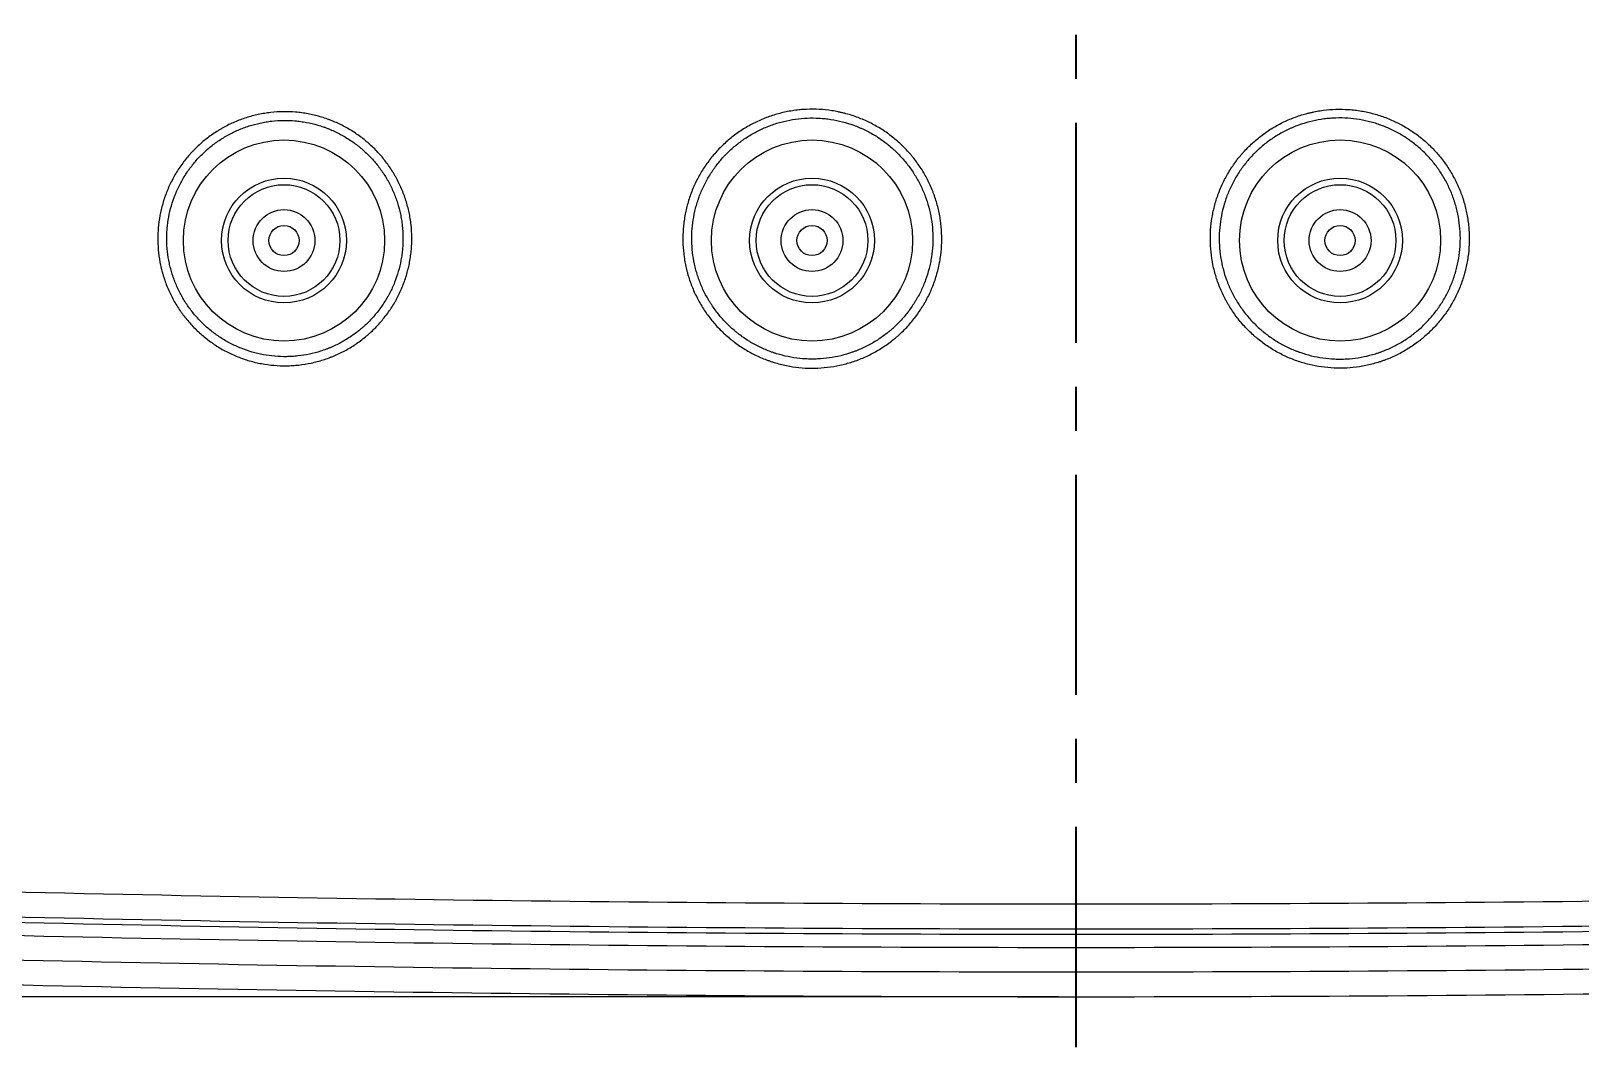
# Model space of a CAD drawing. Extents: x 60870 to 61464, y -29263 to -28843.
# Drawn here: x 61054.9 to 61116.5, y -29211.5 to -29171.1 of the extents above; entities that cross this region are included whole.
import ezdxf

# ---------------------------------------------------------------- set-up
doc = ezdxf.new("R2010")
doc.units = 0
doc.header["$LTSCALE"] = 7
doc.header["$MEASUREMENT"] = 0
doc.linetypes.add('CENTER', pattern=[2, 1.25, -0.25, 0.25, -0.25])
for name, color, linetype in [('08_ALL_FEATURES', 7, 'CONTINUOUS'), ('1', 1, 'CENTER'), ('DIM', 2, 'CONTINUOUS')]:
    doc.layers.add(name, color=color, linetype=linetype)

msp = doc.modelspace()

# ---------------------------------------------------------------- linework, layer by layer
at = {"layer": '08_ALL_FEATURES', "color": 7, "linetype": 'Continuous'}
for centre, radius in [((61064.914, -29179.387), 4), ((61085.913, -29179.387), 4), ((61106.913, -29179.387), 4), ((61064.914, -29179.387), 2.481), ((61064.914, -29179.387), 2.221), ((61085.913, -29179.387), 2.481), ((61085.913, -29179.387), 2.221), ((61106.913, -29179.387), 2.481), ((61106.913, -29179.387), 2.221), ((61064.914, -29179.387), 1.23), ((61085.913, -29179.387), 1.23), ((61106.913, -29179.387), 1.23), ((61064.914, -29179.387), 0.6), ((61085.913, -29179.387), 0.6), ((61106.913, -29179.387), 0.6)]:
    msp.add_circle(centre, radius, dxfattribs=at)
for points, knots in [([(61091.022, -29178.589), (61091.046, -29178.757), (61091.061, -29178.925), (61091.076, -29179.261), (61091.074, -29179.597), (61091.039, -29179.931), (61091.007, -29180.14), (61091, -29180.182), (61090.985, -29180.265), (61090.977, -29180.307), (61090.951, -29180.432), (61090.932, -29180.514), (61090.869, -29180.759), (61090.77, -29181.08), (61090.64, -29181.39), (61090.53, -29181.617), (61090.492, -29181.692), (61090.432, -29181.804), (61090.411, -29181.841), (61090.369, -29181.914), (61090.347, -29181.951), (61090.237, -29182.132), (61090.142, -29182.272), (61089.941, -29182.541), (61089.727, -29182.799), (61089.487, -29183.036), (61089.33, -29183.177), (61089.298, -29183.205), (61089.233, -29183.26), (61089.201, -29183.287), (61089.102, -29183.367), (61089.035, -29183.419), (61088.831, -29183.568), (61088.551, -29183.753), (61088.254, -29183.91), (61088.025, -29184.017), (61087.947, -29184.051), (61087.79, -29184.115), (61087.711, -29184.145), (61087.471, -29184.229), (61087.31, -29184.277), (61086.983, -29184.357), (61086.819, -29184.388), (61086.486, -29184.436), (61086.318, -29184.452), (61086.107, -29184.461), (61086.064, -29184.462), (61085.979, -29184.464), (61085.852, -29184.465), (61085.726, -29184.461), (61085.473, -29184.447), (61085.14, -29184.412), (61084.81, -29184.345), (61084.565, -29184.282), (61084.484, -29184.259), (61084.362, -29184.222), (61084.322, -29184.208), (61084.241, -29184.181), (61084.201, -29184.167), (61084.003, -29184.095), (61083.693, -29183.964), (61083.398, -29183.805), (61083.11, -29183.63), (61082.97, -29183.536), (61082.8, -29183.408), (61082.767, -29183.382), (61082.7, -29183.33), (61082.602, -29183.25), (61082.506, -29183.167), (61082.32, -29182.996), (61082.085, -29182.758), (61081.873, -29182.497), (61081.723, -29182.293), (61081.674, -29182.223), (61081.581, -29182.081), (61081.536, -29182.009), (61081.407, -29181.791), (61081.25, -29181.494), (61081.123, -29181.183), (61081.039, -29180.945), (61081.013, -29180.865), (61080.977, -29180.744), (61080.966, -29180.703), (61080.944, -29180.621), (61080.933, -29180.58), (61080.882, -29180.374), (61080.85, -29180.208), (61080.803, -29179.875), (61080.772, -29179.541), (61080.774, -29179.205), (61080.785, -29178.994), (61080.788, -29178.952), (61080.794, -29178.867), (61080.798, -29178.825), (61080.812, -29178.698), (61080.822, -29178.614), (61080.861, -29178.364), (61080.928, -29178.035), (61081.027, -29177.714), (61081.113, -29177.477), (61081.144, -29177.398), (61081.193, -29177.281), (61081.21, -29177.242), (61081.245, -29177.165), (61081.263, -29177.126), (61081.355, -29176.935), (61081.435, -29176.787), (61081.609, -29176.5), (61081.703, -29176.361), (61081.904, -29176.092), (61082.012, -29175.963), (61082.183, -29175.775), (61082.242, -29175.714), (61082.363, -29175.595), (61082.424, -29175.537), (61082.612, -29175.368), (61082.873, -29175.156), (61083.153, -29174.971), (61083.37, -29174.842), (61083.444, -29174.801), (61083.556, -29174.741), (61083.594, -29174.722), (61083.67, -29174.684), (61083.709, -29174.666), (61083.9, -29174.576), (61084.056, -29174.513), (61084.373, -29174.401), (61084.534, -29174.353), (61084.86, -29174.273), (61085.025, -29174.241), (61085.235, -29174.211), (61085.278, -29174.205), (61085.362, -29174.195), (61085.488, -29174.182), (61085.614, -29174.173), (61085.867, -29174.162), (61086.202, -29174.164), (61086.536, -29174.198), (61086.787, -29174.237), (61086.87, -29174.252), (61086.995, -29174.277), (61087.037, -29174.286), (61087.119, -29174.305), (61087.16, -29174.315), (61087.365, -29174.367), (61087.686, -29174.467), (61087.996, -29174.597), (61088.299, -29174.742), (61088.447, -29174.822), (61088.738, -29174.998), (61088.878, -29175.093), (61089.147, -29175.295), (61089.405, -29175.509), (61089.642, -29175.748), (61089.783, -29175.905), (61089.811, -29175.937), (61089.866, -29176.001), (61089.894, -29176.034), (61089.974, -29176.133), (61090.026, -29176.2), (61090.175, -29176.404), (61090.361, -29176.684), (61090.517, -29176.981), (61090.624, -29177.21), (61090.658, -29177.287), (61090.706, -29177.404), (61090.722, -29177.444), (61090.752, -29177.523), (61090.767, -29177.563), (61090.837, -29177.763), (61090.934, -29178.088), (61090.998, -29178.42), (61091.022, -29178.589)], [0, 0, 0, 0, 0.015625, 0.015625, 0.03125, 0.046875, 0.046875, 0.050781, 0.050781, 0.054687, 0.054687, 0.0625, 0.0625, 0.078125, 0.09375, 0.09375, 0.101562, 0.101562, 0.105469, 0.105469, 0.109375, 0.109375, 0.125, 0.125, 0.140625, 0.15625, 0.15625, 0.160156, 0.160156, 0.164062, 0.164062, 0.171875, 0.171875, 0.1875, 0.203125, 0.203125, 0.210937, 0.210937, 0.21875, 0.21875, 0.234375, 0.234375, 0.25, 0.25, 0.265625, 0.265625, 0.269531, 0.269531, 0.273437, 0.28125, 0.28125, 0.296875, 0.3125, 0.3125, 0.320312, 0.320312, 0.324219, 0.324219, 0.328125, 0.328125, 0.34375, 0.359375, 0.359375, 0.375, 0.375, 0.378906, 0.378906, 0.382812, 0.390625, 0.390625, 0.40625, 0.421875, 0.421875, 0.429687, 0.429687, 0.4375, 0.4375, 0.453125, 0.46875, 0.46875, 0.476562, 0.476562, 0.480469, 0.480469, 0.484375, 0.484375, 0.5, 0.5, 0.515625, 0.53125, 0.53125, 0.535156, 0.535156, 0.539062, 0.539062, 0.546875, 0.546875, 0.5625, 0.578125, 0.578125, 0.585937, 0.585937, 0.589844, 0.589844, 0.59375, 0.59375, 0.609375, 0.609375, 0.625, 0.625, 0.640625, 0.640625, 0.648437, 0.648437, 0.65625, 0.65625, 0.671875, 0.6875, 0.6875, 0.695312, 0.695312, 0.699219, 0.699219, 0.703125, 0.703125, 0.71875, 0.71875, 0.734375, 0.734375, 0.75, 0.75, 0.753906, 0.753906, 0.757812, 0.765625, 0.765625, 0.78125, 0.796875, 0.796875, 0.804687, 0.804687, 0.808594, 0.808594, 0.8125, 0.8125, 0.828125, 0.84375, 0.84375, 0.859375, 0.859375, 0.875, 0.875, 0.890625, 0.90625, 0.90625, 0.910156, 0.910156, 0.914062, 0.914062, 0.921875, 0.921875, 0.9375, 0.953125, 0.953125, 0.960937, 0.960937, 0.964844, 0.964844, 0.96875, 0.96875, 0.984375, 1, 1, 1, 1]), ([(61101.804, -29178.589), (61101.78, -29178.757), (61101.765, -29178.925), (61101.751, -29179.261), (61101.753, -29179.597), (61101.787, -29179.931), (61101.819, -29180.14), (61101.826, -29180.182), (61101.841, -29180.265), (61101.849, -29180.307), (61101.875, -29180.432), (61101.894, -29180.514), (61101.957, -29180.759), (61102.057, -29181.08), (61102.187, -29181.39), (61102.296, -29181.617), (61102.334, -29181.692), (61102.395, -29181.804), (61102.415, -29181.841), (61102.457, -29181.914), (61102.479, -29181.951), (61102.589, -29182.132), (61102.684, -29182.272), (61102.885, -29182.541), (61103.1, -29182.799), (61103.339, -29183.036), (61103.496, -29183.177), (61103.528, -29183.205), (61103.593, -29183.26), (61103.626, -29183.287), (61103.724, -29183.367), (61103.791, -29183.419), (61103.995, -29183.568), (61104.276, -29183.753), (61104.573, -29183.91), (61104.802, -29184.017), (61104.879, -29184.051), (61105.036, -29184.115), (61105.115, -29184.145), (61105.355, -29184.229), (61105.517, -29184.277), (61105.843, -29184.357), (61106.007, -29184.388), (61106.34, -29184.436), (61106.508, -29184.452), (61106.72, -29184.461), (61106.762, -29184.462), (61106.847, -29184.464), (61106.974, -29184.465), (61107.101, -29184.461), (61107.353, -29184.447), (61107.687, -29184.412), (61108.016, -29184.345), (61108.261, -29184.282), (61108.342, -29184.259), (61108.464, -29184.222), (61108.504, -29184.208), (61108.585, -29184.181), (61108.625, -29184.167), (61108.824, -29184.095), (61109.134, -29183.964), (61109.429, -29183.805), (61109.716, -29183.63), (61109.856, -29183.536), (61110.026, -29183.408), (61110.059, -29183.382), (61110.126, -29183.33), (61110.225, -29183.25), (61110.32, -29183.167), (61110.506, -29182.996), (61110.742, -29182.758), (61110.954, -29182.497), (61111.104, -29182.293), (61111.152, -29182.223), (61111.246, -29182.081), (61111.291, -29182.009), (61111.42, -29181.791), (61111.576, -29181.494), (61111.703, -29181.183), (61111.787, -29180.945), (61111.813, -29180.865), (61111.849, -29180.744), (61111.861, -29180.703), (61111.883, -29180.621), (61111.893, -29180.58), (61111.944, -29180.374), (61111.976, -29180.208), (61112.023, -29179.875), (61112.054, -29179.541), (61112.053, -29179.205), (61112.041, -29178.994), (61112.038, -29178.952), (61112.032, -29178.867), (61112.028, -29178.825), (61112.015, -29178.698), (61112.004, -29178.614), (61111.965, -29178.364), (61111.898, -29178.035), (61111.799, -29177.714), (61111.713, -29177.477), (61111.682, -29177.398), (61111.633, -29177.281), (61111.616, -29177.242), (61111.581, -29177.165), (61111.563, -29177.126), (61111.472, -29176.935), (61111.391, -29176.787), (61111.217, -29176.5), (61111.123, -29176.361), (61110.922, -29176.092), (61110.815, -29175.963), (61110.643, -29175.775), (61110.584, -29175.714), (61110.464, -29175.595), (61110.402, -29175.537), (61110.214, -29175.368), (61109.953, -29175.156), (61109.673, -29174.971), (61109.456, -29174.842), (61109.382, -29174.801), (61109.27, -29174.741), (61109.232, -29174.722), (61109.156, -29174.684), (61109.118, -29174.666), (61108.926, -29174.576), (61108.77, -29174.513), (61108.453, -29174.401), (61108.293, -29174.353), (61107.966, -29174.273), (61107.801, -29174.241), (61107.591, -29174.211), (61107.549, -29174.205), (61107.464, -29174.195), (61107.338, -29174.182), (61107.212, -29174.173), (61106.96, -29174.162), (61106.624, -29174.164), (61106.29, -29174.198), (61106.04, -29174.237), (61105.956, -29174.252), (61105.831, -29174.277), (61105.79, -29174.286), (61105.707, -29174.305), (61105.666, -29174.315), (61105.461, -29174.367), (61105.14, -29174.467), (61104.831, -29174.597), (61104.527, -29174.742), (61104.379, -29174.822), (61104.088, -29174.998), (61103.948, -29175.093), (61103.679, -29175.295), (61103.421, -29175.509), (61103.184, -29175.748), (61103.043, -29175.905), (61103.015, -29175.937), (61102.96, -29176.001), (61102.933, -29176.034), (61102.852, -29176.133), (61102.801, -29176.2), (61102.651, -29176.404), (61102.466, -29176.684), (61102.309, -29176.981), (61102.202, -29177.21), (61102.168, -29177.287), (61102.12, -29177.404), (61102.104, -29177.444), (61102.074, -29177.523), (61102.06, -29177.563), (61101.989, -29177.763), (61101.893, -29178.088), (61101.828, -29178.42), (61101.804, -29178.589)], [0, 0, 0, 0, 0.015625, 0.015625, 0.03125, 0.046875, 0.046875, 0.050781, 0.050781, 0.054688, 0.054688, 0.0625, 0.0625, 0.078125, 0.09375, 0.09375, 0.101563, 0.101563, 0.105469, 0.105469, 0.109375, 0.109375, 0.125, 0.125, 0.140625, 0.15625, 0.15625, 0.160156, 0.160156, 0.164063, 0.164063, 0.171875, 0.171875, 0.1875, 0.203125, 0.203125, 0.210938, 0.210938, 0.21875, 0.21875, 0.234375, 0.234375, 0.25, 0.25, 0.265625, 0.265625, 0.269531, 0.269531, 0.273438, 0.28125, 0.28125, 0.296875, 0.3125, 0.3125, 0.320313, 0.320313, 0.324219, 0.324219, 0.328125, 0.328125, 0.34375, 0.359375, 0.359375, 0.375, 0.375, 0.378906, 0.378906, 0.382813, 0.390625, 0.390625, 0.40625, 0.421875, 0.421875, 0.429688, 0.429688, 0.4375, 0.4375, 0.453125, 0.46875, 0.46875, 0.476563, 0.476563, 0.480469, 0.480469, 0.484375, 0.484375, 0.5, 0.5, 0.515625, 0.53125, 0.53125, 0.535156, 0.535156, 0.539063, 0.539063, 0.546875, 0.546875, 0.5625, 0.578125, 0.578125, 0.585938, 0.585938, 0.589844, 0.589844, 0.59375, 0.59375, 0.609375, 0.609375, 0.625, 0.625, 0.640625, 0.640625, 0.648438, 0.648438, 0.65625, 0.65625, 0.671875, 0.6875, 0.6875, 0.695313, 0.695313, 0.699219, 0.699219, 0.703125, 0.703125, 0.71875, 0.71875, 0.734375, 0.734375, 0.75, 0.75, 0.753906, 0.753906, 0.757813, 0.765625, 0.765625, 0.78125, 0.796875, 0.796875, 0.804688, 0.804688, 0.808594, 0.808594, 0.8125, 0.8125, 0.828125, 0.84375, 0.84375, 0.859375, 0.859375, 0.875, 0.875, 0.890625, 0.90625, 0.90625, 0.910156, 0.910156, 0.914063, 0.914063, 0.921875, 0.921875, 0.9375, 0.953125, 0.953125, 0.960938, 0.960938, 0.964844, 0.964844, 0.96875, 0.96875, 0.984375, 1, 1, 1, 1]), ([(61063.542, -29184.169), (61063.382, -29184.123), (61063.225, -29184.069), (61062.918, -29183.946), (61062.619, -29183.809), (61062.333, -29183.643), (61062.159, -29183.53), (61062.125, -29183.507), (61062.056, -29183.46), (61062.022, -29183.436), (61061.921, -29183.363), (61061.855, -29183.313), (61061.661, -29183.158), (61061.414, -29182.939), (61061.19, -29182.698), (61061.03, -29182.509), (61060.952, -29182.412), (61060.878, -29182.312), (61060.829, -29182.244), (61060.805, -29182.21), (61060.687, -29182.039), (61060.601, -29181.898), (61060.442, -29181.61), (61060.37, -29181.462), (61060.239, -29181.159), (61060.182, -29181.004), (61060.119, -29180.806), (61060.107, -29180.766), (61060.083, -29180.686), (61060.05, -29180.566), (61060.021, -29180.445), (61059.97, -29180.203), (61059.918, -29179.878), (61059.897, -29179.549), (61059.894, -29179.301), (61059.895, -29179.218), (61059.899, -29179.093), (61059.901, -29179.052), (61059.906, -29178.968), (61059.909, -29178.927), (61059.927, -29178.72), (61059.971, -29178.393), (61060.047, -29178.073), (61060.138, -29177.756), (61060.192, -29177.6), (61060.269, -29177.406), (61060.285, -29177.368), (61060.318, -29177.291), (61060.368, -29177.177), (61060.422, -29177.066), (61060.536, -29176.846), (61060.702, -29176.562), (61060.895, -29176.294), (61061.049, -29176.1), (61061.103, -29176.036), (61061.186, -29175.942), (61061.214, -29175.912), (61061.27, -29175.851), (61061.299, -29175.821), (61061.443, -29175.672), (61061.685, -29175.448), (61061.946, -29175.248), (61062.15, -29175.108), (61062.254, -29175.04), (61062.361, -29174.976), (61062.432, -29174.934), (61062.469, -29174.913), (61062.651, -29174.812), (61062.8, -29174.74), (61063.103, -29174.609), (61063.411, -29174.494), (61063.73, -29174.41), (61063.933, -29174.367), (61063.974, -29174.358), (61064.055, -29174.343), (61064.097, -29174.336), (61064.22, -29174.316), (61064.302, -29174.305), (61064.549, -29174.277), (61064.879, -29174.256), (61065.209, -29174.268), (61065.457, -29174.289), (61065.54, -29174.298), (61065.705, -29174.321), (61065.787, -29174.334), (61066.032, -29174.379), (61066.193, -29174.417), (61066.432, -29174.487), (61066.511, -29174.512), (61066.629, -29174.552), (61066.668, -29174.566), (61066.746, -29174.595), (61066.785, -29174.61), (61066.978, -29174.688), (61067.129, -29174.757), (61067.421, -29174.909), (61067.705, -29175.075), (61067.973, -29175.268), (61068.135, -29175.398), (61068.167, -29175.424), (61068.231, -29175.477), (61068.262, -29175.505), (61068.356, -29175.588), (61068.417, -29175.644), (61068.594, -29175.818), (61068.818, -29176.059), (61069.018, -29176.321), (61069.158, -29176.525), (61069.225, -29176.629), (61069.29, -29176.736), (61069.331, -29176.808), (61069.352, -29176.845), (61069.452, -29177.027), (61069.525, -29177.176), (61069.654, -29177.479), (61069.712, -29177.633), (61069.811, -29177.947), (61069.853, -29178.106), (61069.896, -29178.31), (61069.904, -29178.35), (61069.92, -29178.432), (61069.927, -29178.473), (61069.946, -29178.597), (61069.958, -29178.679), (61069.985, -29178.925), (61070.005, -29179.254), (61069.993, -29179.583), (61069.972, -29179.83), (61069.962, -29179.912), (61069.946, -29180.036), (61069.94, -29180.077), (61069.926, -29180.159), (61069.919, -29180.2), (61069.881, -29180.405), (61069.843, -29180.565), (61069.751, -29180.881), (61069.698, -29181.037), (61069.575, -29181.343), (61069.507, -29181.493), (61069.411, -29181.678), (61069.391, -29181.715), (61069.351, -29181.788), (61069.29, -29181.896), (61069.224, -29182.002), (61069.089, -29182.21), (61068.896, -29182.476), (61068.678, -29182.723), (61068.505, -29182.901), (61068.446, -29182.959), (61068.354, -29183.044), (61068.323, -29183.072), (61068.261, -29183.127), (61068.23, -29183.154), (61068.071, -29183.288), (61067.808, -29183.488), (61067.528, -29183.66), (61067.239, -29183.82), (61067.091, -29183.892), (61066.899, -29183.975), (61066.861, -29183.991), (61066.783, -29184.022), (61066.667, -29184.066), (61066.55, -29184.107), (61066.314, -29184.181), (61065.996, -29184.265), (61065.67, -29184.318), (61065.465, -29184.341), (61065.423, -29184.345), (61065.34, -29184.352), (61065.299, -29184.356), (61065.174, -29184.363), (61065.091, -29184.366), (61064.843, -29184.369), (61064.513, -29184.357), (61064.188, -29184.313), (61063.863, -29184.253), (61063.702, -29184.215), (61063.542, -29184.169)], [0, 0, 0, 0, 0.015625, 0.015625, 0.03125, 0.046875, 0.046875, 0.050781, 0.050781, 0.054688, 0.054688, 0.0625, 0.0625, 0.078125, 0.09375, 0.09375, 0.101563, 0.105469, 0.105469, 0.109375, 0.109375, 0.125, 0.125, 0.140625, 0.140625, 0.15625, 0.15625, 0.160156, 0.160156, 0.164063, 0.171875, 0.171875, 0.1875, 0.203125, 0.203125, 0.210938, 0.210938, 0.214844, 0.214844, 0.21875, 0.21875, 0.234375, 0.25, 0.25, 0.265625, 0.265625, 0.269531, 0.269531, 0.273438, 0.28125, 0.28125, 0.296875, 0.3125, 0.3125, 0.320313, 0.320313, 0.324219, 0.324219, 0.328125, 0.328125, 0.34375, 0.359375, 0.359375, 0.367188, 0.371094, 0.371094, 0.375, 0.375, 0.390625, 0.390625, 0.40625, 0.421875, 0.421875, 0.425781, 0.425781, 0.429688, 0.429688, 0.4375, 0.4375, 0.453125, 0.46875, 0.46875, 0.476563, 0.476563, 0.484375, 0.484375, 0.5, 0.5, 0.507813, 0.507813, 0.511719, 0.511719, 0.515625, 0.515625, 0.53125, 0.53125, 0.546875, 0.5625, 0.5625, 0.566406, 0.566406, 0.570313, 0.570313, 0.578125, 0.578125, 0.59375, 0.609375, 0.609375, 0.617188, 0.621094, 0.621094, 0.625, 0.625, 0.640625, 0.640625, 0.65625, 0.65625, 0.671875, 0.671875, 0.675781, 0.675781, 0.679688, 0.679688, 0.6875, 0.6875, 0.703125, 0.71875, 0.71875, 0.726563, 0.726563, 0.730469, 0.730469, 0.734375, 0.734375, 0.75, 0.75, 0.765625, 0.765625, 0.78125, 0.78125, 0.785156, 0.785156, 0.789063, 0.796875, 0.796875, 0.8125, 0.828125, 0.828125, 0.835938, 0.835938, 0.839844, 0.839844, 0.84375, 0.84375, 0.859375, 0.875, 0.875, 0.890625, 0.890625, 0.894531, 0.894531, 0.898438, 0.90625, 0.90625, 0.921875, 0.9375, 0.9375, 0.941406, 0.941406, 0.945313, 0.945313, 0.953125, 0.953125, 0.96875, 0.984375, 0.984375, 1, 1, 1, 1]), ([(61063.643, -29183.821), (61063.68, -29183.832), (61063.718, -29183.842), (61063.792, -29183.862), (61063.905, -29183.89), (61064.018, -29183.913), (61064.244, -29183.955), (61064.547, -29183.996), (61064.854, -29184.007), (61065.085, -29184.005), (61065.162, -29184.002), (61065.278, -29183.994), (61065.317, -29183.992), (61065.394, -29183.985), (61065.432, -29183.981), (61065.624, -29183.96), (61065.926, -29183.911), (61066.222, -29183.833), (61066.442, -29183.763), (61066.514, -29183.738), (61066.623, -29183.698), (61066.659, -29183.684), (61066.73, -29183.655), (61066.766, -29183.64), (61066.944, -29183.564), (61067.083, -29183.496), (61067.351, -29183.348), (61067.611, -29183.187), (61067.856, -29183.002), (61068.003, -29182.877), (61068.032, -29182.852), (61068.09, -29182.801), (61068.119, -29182.775), (61068.204, -29182.696), (61068.259, -29182.642), (61068.42, -29182.476), (61068.623, -29182.247), (61068.803, -29181.999), (61068.928, -29181.806), (61068.989, -29181.707), (61069.046, -29181.607), (61069.083, -29181.539), (61069.102, -29181.504), (61069.191, -29181.333), (61069.254, -29181.193), (61069.368, -29180.908), (61069.418, -29180.764), (61069.503, -29180.47), (61069.539, -29180.32), (61069.574, -29180.13), (61069.581, -29180.092), (61069.593, -29180.016), (61069.599, -29179.977), (61069.614, -29179.863), (61069.623, -29179.786), (61069.642, -29179.556), (61069.654, -29179.25), (61069.635, -29178.945), (61069.61, -29178.716), (61069.599, -29178.639), (61069.581, -29178.525), (61069.574, -29178.486), (61069.56, -29178.41), (61069.553, -29178.372), (61069.513, -29178.183), (61069.473, -29178.035), (61069.381, -29177.743), (61069.328, -29177.6), (61069.207, -29177.318), (61069.14, -29177.18), (61069.047, -29177.01), (61069.028, -29176.976), (61068.989, -29176.909), (61068.929, -29176.81), (61068.866, -29176.713), (61068.736, -29176.523), (61068.55, -29176.28), (61068.342, -29176.055), (61068.177, -29175.894), (61068.12, -29175.841), (61068.033, -29175.764), (61068.004, -29175.739), (61067.945, -29175.689), (61067.915, -29175.664), (61067.764, -29175.544), (61067.516, -29175.364), (61067.251, -29175.21), (61066.979, -29175.069), (61066.839, -29175.004), (61066.659, -29174.932), (61066.623, -29174.918), (61066.551, -29174.891), (61066.441, -29174.852), (61066.331, -29174.817), (61066.109, -29174.753), (61065.959, -29174.718), (61065.732, -29174.675), (61065.655, -29174.663), (61065.502, -29174.642), (61065.425, -29174.634), (61065.194, -29174.614), (61064.887, -29174.603), (61064.581, -29174.622), (61064.351, -29174.648), (61064.275, -29174.658), (61064.16, -29174.677), (61064.122, -29174.684), (61064.046, -29174.698), (61064.008, -29174.706), (61063.819, -29174.746), (61063.522, -29174.825), (61063.236, -29174.931), (61062.954, -29175.053), (61062.816, -29175.12), (61062.646, -29175.214), (61062.612, -29175.233), (61062.546, -29175.272), (61062.446, -29175.332), (61062.35, -29175.395), (61062.16, -29175.525), (61061.917, -29175.711), (61061.693, -29175.919), (61061.531, -29176.085), (61061.479, -29176.142), (61061.376, -29176.258), (61061.326, -29176.317), (61061.182, -29176.498), (61061.003, -29176.746), (61060.849, -29177.011), (61060.743, -29177.215), (61060.693, -29177.319), (61060.646, -29177.425), (61060.615, -29177.496), (61060.601, -29177.532), (61060.529, -29177.712), (61060.479, -29177.857), (61060.394, -29178.152), (61060.323, -29178.449), (61060.282, -29178.754), (61060.266, -29178.946), (61060.263, -29178.984), (61060.258, -29179.062), (61060.256, -29179.1), (61060.252, -29179.216), (61060.251, -29179.293), (61060.254, -29179.524), (61060.273, -29179.83), (61060.322, -29180.132), (61060.37, -29180.358), (61060.388, -29180.432), (61060.417, -29180.544), (61060.427, -29180.582), (61060.449, -29180.656), (61060.46, -29180.693), (61060.519, -29180.878), (61060.573, -29181.022), (61060.693, -29181.303), (61060.761, -29181.44), (61060.908, -29181.709), (61060.989, -29181.84), (61061.12, -29182.031), (61061.166, -29182.094), (61061.259, -29182.217), (61061.307, -29182.277), (61061.456, -29182.453), (61061.665, -29182.677), (61061.894, -29182.88), (61062.074, -29183.024), (61062.135, -29183.071), (61062.23, -29183.139), (61062.261, -29183.161), (61062.325, -29183.205), (61062.357, -29183.227), (61062.519, -29183.332), (61062.785, -29183.486), (61063.063, -29183.614), (61063.348, -29183.727), (61063.494, -29183.778), (61063.643, -29183.821)], [0, 0, 0, 0, 0.003906, 0.003906, 0.007813, 0.015625, 0.015625, 0.03125, 0.046875, 0.046875, 0.054688, 0.054688, 0.058594, 0.058594, 0.0625, 0.0625, 0.078125, 0.09375, 0.09375, 0.101563, 0.101563, 0.105469, 0.105469, 0.109375, 0.109375, 0.125, 0.125, 0.140625, 0.15625, 0.15625, 0.160156, 0.160156, 0.164063, 0.164063, 0.171875, 0.171875, 0.1875, 0.203125, 0.203125, 0.210938, 0.214844, 0.214844, 0.21875, 0.21875, 0.234375, 0.234375, 0.25, 0.25, 0.265625, 0.265625, 0.269531, 0.269531, 0.273438, 0.273438, 0.28125, 0.28125, 0.296875, 0.3125, 0.3125, 0.320313, 0.320313, 0.324219, 0.324219, 0.328125, 0.328125, 0.34375, 0.34375, 0.359375, 0.359375, 0.375, 0.375, 0.378906, 0.378906, 0.382813, 0.390625, 0.390625, 0.40625, 0.421875, 0.421875, 0.429688, 0.429688, 0.433594, 0.433594, 0.4375, 0.4375, 0.453125, 0.46875, 0.46875, 0.484375, 0.484375, 0.488281, 0.488281, 0.492188, 0.5, 0.5, 0.515625, 0.515625, 0.523438, 0.523438, 0.53125, 0.53125, 0.546875, 0.5625, 0.5625, 0.570313, 0.570313, 0.574219, 0.574219, 0.578125, 0.578125, 0.59375, 0.609375, 0.609375, 0.625, 0.625, 0.628906, 0.628906, 0.632813, 0.640625, 0.640625, 0.65625, 0.671875, 0.671875, 0.679688, 0.679688, 0.6875, 0.6875, 0.703125, 0.71875, 0.71875, 0.726563, 0.730469, 0.730469, 0.734375, 0.734375, 0.75, 0.75, 0.765625, 0.78125, 0.78125, 0.785156, 0.785156, 0.789063, 0.789063, 0.796875, 0.796875, 0.8125, 0.828125, 0.828125, 0.835938, 0.835938, 0.839844, 0.839844, 0.84375, 0.84375, 0.859375, 0.859375, 0.875, 0.875, 0.890625, 0.890625, 0.898438, 0.898438, 0.90625, 0.90625, 0.921875, 0.9375, 0.9375, 0.945313, 0.945313, 0.949219, 0.949219, 0.953125, 0.953125, 0.96875, 0.984375, 0.984375, 1, 1, 1, 1]), ([(61090.673, -29178.636), (61090.651, -29178.479), (61090.621, -29178.325), (61090.547, -29178.021), (61090.459, -29177.721), (61090.341, -29177.431), (61090.258, -29177.252), (61090.241, -29177.217), (61090.206, -29177.146), (61090.188, -29177.11), (61090.133, -29177.005), (61090.095, -29176.937), (61089.975, -29176.734), (61089.803, -29176.473), (61089.606, -29176.229), (61089.45, -29176.054), (61089.369, -29175.968), (61089.285, -29175.885), (61089.228, -29175.83), (61089.199, -29175.803), (61089.054, -29175.669), (61088.933, -29175.569), (61088.684, -29175.381), (61088.425, -29175.205), (61088.15, -29175.055), (61087.972, -29174.97), (61087.936, -29174.953), (61087.864, -29174.92), (61087.828, -29174.904), (61087.719, -29174.858), (61087.646, -29174.83), (61087.425, -29174.749), (61087.126, -29174.656), (61086.82, -29174.593), (61086.587, -29174.556), (61086.509, -29174.546), (61086.392, -29174.534), (61086.352, -29174.53), (61086.273, -29174.524), (61086.234, -29174.521), (61086.037, -29174.51), (61085.88, -29174.509), (61085.568, -29174.522), (61085.413, -29174.536), (61085.103, -29174.58), (61084.949, -29174.609), (61084.757, -29174.656), (61084.718, -29174.665), (61084.642, -29174.686), (61084.528, -29174.718), (61084.416, -29174.754), (61084.194, -29174.832), (61083.905, -29174.949), (61083.627, -29175.095), (61083.424, -29175.214), (61083.358, -29175.256), (61083.258, -29175.321), (61083.226, -29175.343), (61083.161, -29175.388), (61083, -29175.503), (61082.726, -29175.724), (61082.504, -29175.944), (61082.292, -29176.174), (61082.191, -29176.295), (61082.072, -29176.453), (61082.049, -29176.484), (61082.003, -29176.549), (61081.935, -29176.646), (61081.871, -29176.745), (61081.749, -29176.945), (61081.6, -29177.219), (61081.478, -29177.508), (61081.41, -29177.692), (61081.397, -29177.73), (61081.372, -29177.804), (61081.359, -29177.842), (61081.324, -29177.955), (61081.303, -29178.031), (61081.244, -29178.259), (61081.18, -29178.566), (61081.147, -29178.876), (61081.134, -29179.111), (61081.131, -29179.189), (61081.13, -29179.308), (61081.13, -29179.347), (61081.132, -29179.426), (61081.133, -29179.466), (61081.141, -29179.663), (61081.17, -29179.977), (61081.229, -29180.286), (61081.285, -29180.515), (61081.305, -29180.592), (61081.35, -29180.743), (61081.374, -29180.818), (61081.452, -29181.041), (61081.57, -29181.332), (61081.716, -29181.61), (61081.817, -29181.779), (61081.837, -29181.813), (61081.879, -29181.88), (61081.9, -29181.913), (61081.966, -29182.012), (61082.011, -29182.077), (61082.15, -29182.267), (61082.347, -29182.51), (61082.566, -29182.733), (61082.739, -29182.892), (61082.828, -29182.969), (61082.92, -29183.044), (61082.982, -29183.093), (61083.013, -29183.117), (61083.171, -29183.236), (61083.301, -29183.324), (61083.569, -29183.486), (61083.843, -29183.635), (61084.132, -29183.757), (61084.317, -29183.825), (61084.354, -29183.838), (61084.429, -29183.863), (61084.467, -29183.875), (61084.58, -29183.91), (61084.656, -29183.932), (61084.884, -29183.99), (61085.19, -29184.053), (61085.501, -29184.086), (61085.736, -29184.099), (61085.815, -29184.101), (61085.933, -29184.102), (61085.972, -29184.102), (61086.052, -29184.101), (61086.091, -29184.099), (61086.288, -29184.091), (61086.444, -29184.076), (61086.754, -29184.033), (61086.907, -29184.003), (61087.211, -29183.929), (61087.362, -29183.885), (61087.548, -29183.819), (61087.585, -29183.806), (61087.659, -29183.778), (61087.769, -29183.734), (61087.877, -29183.687), (61088.091, -29183.588), (61088.367, -29183.442), (61088.628, -29183.27), (61088.819, -29183.131), (61088.881, -29183.083), (61088.973, -29183.009), (61089.004, -29182.984), (61089.064, -29182.932), (61089.094, -29182.906), (61089.24, -29182.775), (61089.463, -29182.555), (61089.663, -29182.315), (61089.851, -29182.065), (61089.939, -29181.935), (61090.042, -29181.766), (61090.062, -29181.732), (61090.102, -29181.663), (61090.159, -29181.56), (61090.213, -29181.455), (61090.315, -29181.243), (61090.436, -29180.956), (61090.529, -29180.657), (61090.588, -29180.428), (61090.606, -29180.352), (61090.638, -29180.196), (61090.652, -29180.119), (61090.688, -29179.886), (61090.72, -29179.574), (61090.723, -29179.262), (61090.71, -29178.95), (61090.695, -29178.793), (61090.673, -29178.636)], [0, 0, 0, 0, 0.015625, 0.015625, 0.03125, 0.046875, 0.046875, 0.050781, 0.050781, 0.054687, 0.054687, 0.0625, 0.0625, 0.078125, 0.09375, 0.09375, 0.101563, 0.105469, 0.105469, 0.109375, 0.109375, 0.125, 0.125, 0.140625, 0.15625, 0.15625, 0.160156, 0.160156, 0.164063, 0.164063, 0.171875, 0.171875, 0.1875, 0.203125, 0.203125, 0.210938, 0.210938, 0.214844, 0.214844, 0.21875, 0.21875, 0.234375, 0.234375, 0.25, 0.25, 0.265625, 0.265625, 0.269531, 0.269531, 0.273438, 0.28125, 0.28125, 0.296875, 0.3125, 0.3125, 0.320313, 0.320313, 0.324219, 0.324219, 0.328125, 0.34375, 0.359375, 0.359375, 0.375, 0.375, 0.378906, 0.378906, 0.382813, 0.390625, 0.390625, 0.40625, 0.421875, 0.421875, 0.425781, 0.425781, 0.429688, 0.429688, 0.4375, 0.4375, 0.453125, 0.46875, 0.46875, 0.476563, 0.476563, 0.480469, 0.480469, 0.484375, 0.484375, 0.5, 0.515625, 0.515625, 0.523438, 0.523438, 0.53125, 0.53125, 0.546875, 0.5625, 0.5625, 0.566406, 0.566406, 0.570313, 0.570313, 0.578125, 0.578125, 0.59375, 0.609375, 0.609375, 0.617188, 0.621094, 0.621094, 0.625, 0.625, 0.640625, 0.640625, 0.65625, 0.671875, 0.671875, 0.675781, 0.675781, 0.679688, 0.679688, 0.6875, 0.6875, 0.703125, 0.71875, 0.71875, 0.726563, 0.726563, 0.730469, 0.730469, 0.734375, 0.734375, 0.75, 0.75, 0.765625, 0.765625, 0.78125, 0.78125, 0.785156, 0.785156, 0.789063, 0.796875, 0.796875, 0.8125, 0.828125, 0.828125, 0.835938, 0.835938, 0.839844, 0.839844, 0.84375, 0.84375, 0.859375, 0.875, 0.875, 0.890625, 0.890625, 0.894531, 0.894531, 0.898438, 0.90625, 0.90625, 0.921875, 0.9375, 0.9375, 0.945313, 0.945313, 0.953125, 0.953125, 0.96875, 0.984375, 0.984375, 1, 1, 1, 1]), ([(61102.153, -29178.636), (61102.175, -29178.479), (61102.205, -29178.325), (61102.279, -29178.021), (61102.367, -29177.721), (61102.485, -29177.431), (61102.568, -29177.252), (61102.585, -29177.217), (61102.62, -29177.146), (61102.638, -29177.11), (61102.693, -29177.005), (61102.732, -29176.937), (61102.851, -29176.734), (61103.023, -29176.473), (61103.22, -29176.229), (61103.376, -29176.054), (61103.457, -29175.968), (61103.541, -29175.885), (61103.598, -29175.83), (61103.627, -29175.803), (61103.772, -29175.669), (61103.893, -29175.569), (61104.143, -29175.381), (61104.401, -29175.205), (61104.676, -29175.055), (61104.854, -29174.97), (61104.89, -29174.953), (61104.962, -29174.92), (61104.998, -29174.904), (61105.107, -29174.858), (61105.181, -29174.83), (61105.402, -29174.749), (61105.7, -29174.656), (61106.006, -29174.593), (61106.239, -29174.556), (61106.317, -29174.546), (61106.435, -29174.534), (61106.474, -29174.53), (61106.553, -29174.524), (61106.592, -29174.521), (61106.789, -29174.51), (61106.946, -29174.509), (61107.258, -29174.522), (61107.414, -29174.536), (61107.723, -29174.58), (61107.878, -29174.609), (61108.07, -29174.656), (61108.108, -29174.665), (61108.184, -29174.686), (61108.298, -29174.718), (61108.41, -29174.754), (61108.632, -29174.832), (61108.922, -29174.949), (61109.199, -29175.095), (61109.402, -29175.214), (61109.469, -29175.256), (61109.568, -29175.321), (61109.601, -29175.343), (61109.666, -29175.388), (61109.826, -29175.503), (61110.1, -29175.724), (61110.323, -29175.944), (61110.535, -29176.174), (61110.635, -29176.295), (61110.754, -29176.453), (61110.778, -29176.484), (61110.824, -29176.549), (61110.891, -29176.646), (61110.955, -29176.745), (61111.077, -29176.945), (61111.226, -29177.219), (61111.348, -29177.508), (61111.416, -29177.692), (61111.429, -29177.73), (61111.455, -29177.804), (61111.467, -29177.842), (61111.502, -29177.955), (61111.524, -29178.031), (61111.583, -29178.259), (61111.646, -29178.566), (61111.679, -29178.876), (61111.692, -29179.111), (61111.695, -29179.189), (61111.696, -29179.308), (61111.696, -29179.347), (61111.694, -29179.426), (61111.693, -29179.466), (61111.685, -29179.663), (61111.657, -29179.977), (61111.598, -29180.286), (61111.542, -29180.515), (61111.521, -29180.592), (61111.476, -29180.743), (61111.452, -29180.818), (61111.374, -29181.041), (61111.256, -29181.332), (61111.11, -29181.61), (61111.01, -29181.779), (61110.989, -29181.813), (61110.947, -29181.88), (61110.926, -29181.913), (61110.861, -29182.012), (61110.816, -29182.077), (61110.676, -29182.267), (61110.479, -29182.51), (61110.26, -29182.733), (61110.087, -29182.892), (61109.998, -29182.969), (61109.906, -29183.044), (61109.844, -29183.093), (61109.813, -29183.117), (61109.655, -29183.236), (61109.525, -29183.324), (61109.257, -29183.486), (61108.983, -29183.635), (61108.694, -29183.757), (61108.509, -29183.825), (61108.472, -29183.838), (61108.397, -29183.863), (61108.359, -29183.875), (61108.246, -29183.91), (61108.17, -29183.932), (61107.942, -29183.99), (61107.636, -29184.053), (61107.325, -29184.086), (61107.09, -29184.099), (61107.012, -29184.101), (61106.893, -29184.102), (61106.854, -29184.102), (61106.775, -29184.101), (61106.735, -29184.099), (61106.538, -29184.091), (61106.382, -29184.076), (61106.072, -29184.033), (61105.919, -29184.003), (61105.615, -29183.929), (61105.465, -29183.885), (61105.278, -29183.819), (61105.241, -29183.806), (61105.167, -29183.778), (61105.057, -29183.734), (61104.949, -29183.687), (61104.736, -29183.588), (61104.459, -29183.442), (61104.198, -29183.27), (61104.008, -29183.131), (61103.945, -29183.083), (61103.853, -29183.009), (61103.823, -29182.984), (61103.762, -29182.932), (61103.733, -29182.906), (61103.586, -29182.775), (61103.363, -29182.555), (61103.163, -29182.315), (61102.975, -29182.065), (61102.887, -29181.935), (61102.784, -29181.766), (61102.764, -29181.732), (61102.725, -29181.663), (61102.667, -29181.56), (61102.613, -29181.455), (61102.512, -29181.243), (61102.39, -29180.956), (61102.297, -29180.657), (61102.238, -29180.428), (61102.22, -29180.352), (61102.189, -29180.196), (61102.175, -29180.119), (61102.138, -29179.886), (61102.106, -29179.574), (61102.104, -29179.262), (61102.117, -29178.95), (61102.131, -29178.793), (61102.153, -29178.636)], [0, 0, 0, 0, 0.015625, 0.015625, 0.03125, 0.046875, 0.046875, 0.050781, 0.050781, 0.054688, 0.054688, 0.0625, 0.0625, 0.078125, 0.09375, 0.09375, 0.101563, 0.105469, 0.105469, 0.109375, 0.109375, 0.125, 0.125, 0.140625, 0.15625, 0.15625, 0.160156, 0.160156, 0.164063, 0.164063, 0.171875, 0.171875, 0.1875, 0.203125, 0.203125, 0.210938, 0.210938, 0.214844, 0.214844, 0.21875, 0.21875, 0.234375, 0.234375, 0.25, 0.25, 0.265625, 0.265625, 0.269531, 0.269531, 0.273438, 0.28125, 0.28125, 0.296875, 0.3125, 0.3125, 0.320313, 0.320313, 0.324219, 0.324219, 0.328125, 0.34375, 0.359375, 0.359375, 0.375, 0.375, 0.378906, 0.378906, 0.382813, 0.390625, 0.390625, 0.40625, 0.421875, 0.421875, 0.425781, 0.425781, 0.429688, 0.429688, 0.4375, 0.4375, 0.453125, 0.46875, 0.46875, 0.476563, 0.476563, 0.480469, 0.480469, 0.484375, 0.484375, 0.5, 0.515625, 0.515625, 0.523438, 0.523438, 0.53125, 0.53125, 0.546875, 0.5625, 0.5625, 0.566406, 0.566406, 0.570313, 0.570313, 0.578125, 0.578125, 0.59375, 0.609375, 0.609375, 0.617188, 0.621094, 0.621094, 0.625, 0.625, 0.640625, 0.640625, 0.65625, 0.671875, 0.671875, 0.675781, 0.675781, 0.679688, 0.679688, 0.6875, 0.6875, 0.703125, 0.71875, 0.71875, 0.726563, 0.726563, 0.730469, 0.730469, 0.734375, 0.734375, 0.75, 0.75, 0.765625, 0.765625, 0.78125, 0.78125, 0.785156, 0.785156, 0.789063, 0.796875, 0.796875, 0.8125, 0.828125, 0.828125, 0.835938, 0.835938, 0.839844, 0.839844, 0.84375, 0.84375, 0.859375, 0.875, 0.875, 0.890625, 0.890625, 0.894531, 0.894531, 0.898438, 0.90625, 0.90625, 0.921875, 0.9375, 0.9375, 0.945313, 0.945313, 0.953125, 0.953125, 0.96875, 0.984375, 0.984375, 1, 1, 1, 1]), ([(61195.471, -29204.355), (61178.975, -29205.232), (61145.971, -29206.548), (61112.939, -29206.987), (61079.894, -29206.987), (61063.378, -29206.768), (61038.613, -29206.11), (61030.359, -29205.835), (61017.981, -29205.342), (61013.855, -29205.164), (61007.667, -29204.876), (61005.604, -29204.776), (61001.48, -29204.571), (60999.417, -29204.465), (60997.356, -29204.355)], [0, 0, 0, 0, 0.25, 0.5, 0.5, 0.75, 0.75, 0.875, 0.875, 0.9375, 0.9375, 0.96875, 0.96875, 1, 1, 1, 1]), ([(60997.319, -29204.864), (60999.381, -29204.974), (61001.444, -29205.08), (61005.57, -29205.286), (61011.76, -29205.584), (61026.206, -29206.208), (61038.591, -29206.619), (61063.366, -29207.278), (61079.888, -29207.497), (61112.945, -29207.497), (61145.989, -29207.058), (61179.006, -29205.742), (61195.508, -29204.864)], [0, 0, 0, 0, 0.03125, 0.03125, 0.0625, 0.125, 0.25, 0.25, 0.5, 0.5, 0.75, 1, 1, 1, 1]), ([(61195.569, -29205.848), (61179.057, -29206.726), (61146.018, -29208.043), (61112.953, -29208.482), (61079.874, -29208.482), (61046.808, -29208.043), (61013.769, -29206.726), (60997.257, -29205.848)], [0, 0, 0, 0, 0.25, 0.5, 0.5, 0.75, 1, 1, 1, 1]), ([(60997.227, -29206.823), (61001.356, -29207.043), (61005.486, -29207.249), (61013.747, -29207.633), (61026.14, -29208.169), (61038.536, -29208.58), (61063.333, -29209.239), (61079.871, -29209.459), (61112.959, -29209.459), (61146.034, -29209.019), (61179.082, -29207.702), (61195.599, -29206.823)], [0, 0, 0, 0, 0.0625, 0.0625, 0.125, 0.25, 0.25, 0.5, 0.5, 0.75, 1, 1, 1, 1])]:
    msp.add_open_spline(points, degree=3, knots=knots, dxfattribs=at)
for points in [[(61195.429, -29203.15), (61178.926, -29204.028), (61145.921, -29205.343), (61096.413, -29206), (61046.905, -29205.343), (61013.9, -29204.028), (60997.397, -29203.15)], [(60997.367, -29204.127), (61013.875, -29205.005), (61046.89, -29206.32), (61096.413, -29206.978), (61145.936, -29206.32), (61178.951, -29205.005), (61195.459, -29204.127)]]:
    msp.add_open_spline(points, degree=3, dxfattribs=at)
at = {"layer": '1', "color": 1, "linetype": 'CENTER', "lineweight": 35}
msp.add_line((61096.413, -29211.459), (61096.413, -29007.318), dxfattribs=at)
at = {"layer": 'DIM'}
msp.add_line((61095.713, -29209.459), (60934.683, -29209.459), dxfattribs=at)

doc.saveas('drawing.dxf')
